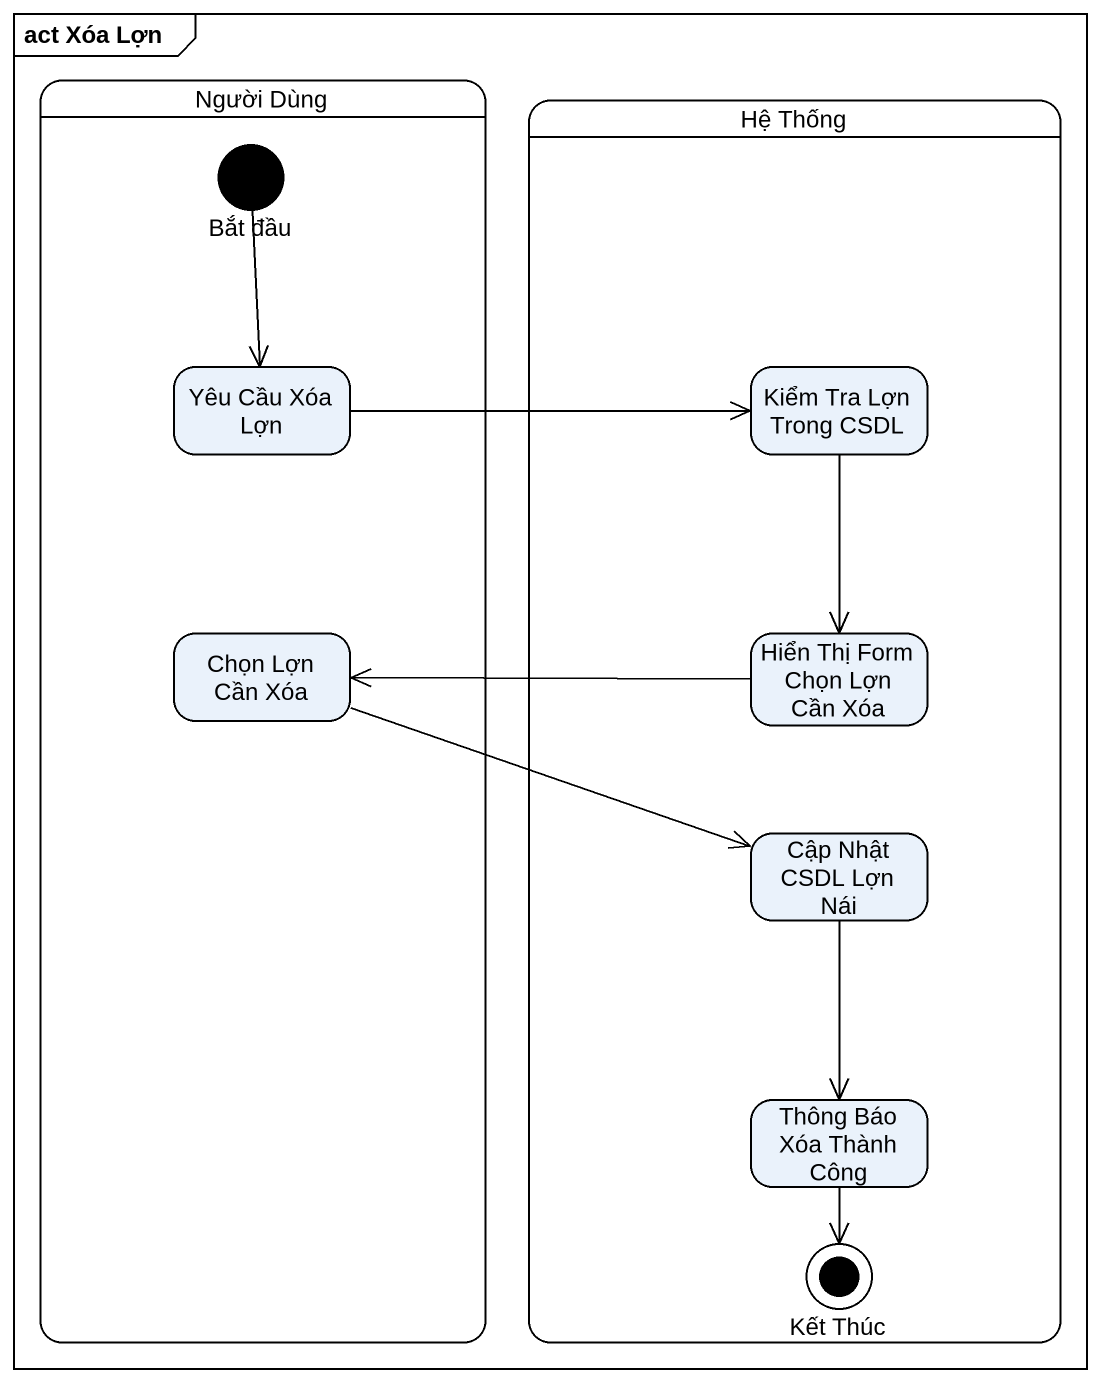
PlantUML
@startuml
mainframe act Xóa Lợn
hide empty description
state "Người Dùng" as Người_Dùng {
  state "Bắt đầu" as Bắt_đầu <<start>>
  state "Yêu Cầu Xóa Lợn" as Yêu_Cầu_Xóa_Lợn
  state "Chọn Lợn Cần Xóa" as Chọn_Lợn_Cần_Xóa
}
state "Hệ Thống" as Hệ_Thống {
  state "Kiểm Tra Lợn Trong CSDL" as Kiểm_Tra_Lợn_Trong_CSDL
  state "Hiển Thị Form Chọn Lợn Cần Xóa" as Hiển_Thị_Form_Chọn_Lợn_Cần
  state "Cập Nhật CSDL Lợn Nái" as Cập_Nhật_CSDL_Lợn_Nái
  state "Thông Báo Xóa Thành Công" as Thông_Báo_Xóa_Thành_Công
  state "Kết Thúc" as Kết_Thúc <<end>>
}
Bắt_đầu --> Yêu_Cầu_Xóa_Lợn
Yêu_Cầu_Xóa_Lợn -right-> Kiểm_Tra_Lợn_Trong_CSDL
Kiểm_Tra_Lợn_Trong_CSDL --> Hiển_Thị_Form_Chọn_Lợn_Cần
Chọn_Lợn_Cần_Xóa -right-> Cập_Nhật_CSDL_Lợn_Nái
Hiển_Thị_Form_Chọn_Lợn_Cần -left-> Chọn_Lợn_Cần_Xóa
Cập_Nhật_CSDL_Lợn_Nái --> Thông_Báo_Xóa_Thành_Công
Thông_Báo_Xóa_Thành_Công --> Kết_Thúc
@enduml
